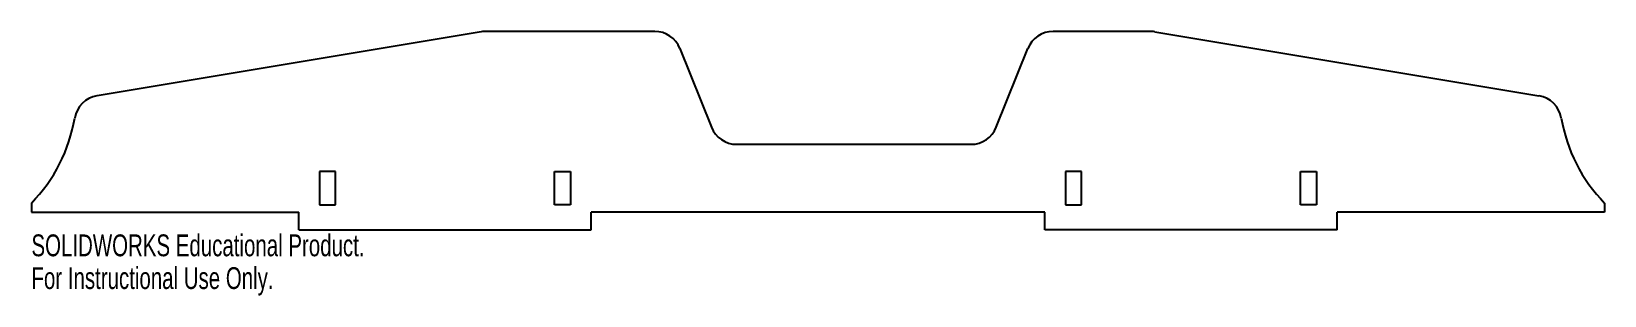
# Model space of a CAD drawing. Header units: millimetres. Extents: x -174 to 174, y 31 to 89.
import ezdxf

# ---------------------------------------------------------------- set-up
doc = ezdxf.new("R2010")
doc.units = ezdxf.units.MM
doc.styles.add('SLDTEXTSTYLE0', font='TXT', dxfattribs={"width": 0.7})

msp = doc.modelspace()

# ---------------------------------------------------------------- linework, layer by layer
at = {"color": 7, "linetype": 'Continuous', "lineweight": 25}
for p, q in [((-74.49, 89.38), (-159.5, 75.21)), ((-36.12, 89.46), (-73.5, 89.46)), ((73.5, 89.46), (52, 89.46)), ((74.49, 89.38), (159.5, 75.21)), ((-30.55, 85.69), (-23.57, 68.23)), ((39.45, 68.23), (46.43, 85.69)), ((-18, 64.46), (33.88, 64.46)), ((-110.25, 58.42), (-110.25, 51.09)), ((-106.73, 58.42), (-110.25, 58.42)), ((-106.73, 51.09), (-106.73, 58.42)), ((-58.27, 58.42), (-54.75, 58.42)), ((-58.27, 51.09), (-58.27, 58.42)), ((-54.75, 58.42), (-54.75, 51.09)), ((54.75, 58.42), (54.75, 51.09)), ((58.27, 58.42), (54.75, 58.42)), ((58.27, 51.09), (58.27, 58.42)), ((106.73, 58.42), (110.25, 58.42)), ((106.73, 51.09), (106.73, 58.42)), ((110.25, 58.42), (110.25, 51.09)), ((-174, 51.46), (-174, 49.46)), ((-174, 49.46), (-114.83, 49.46)), ((-114.83, 45.52), (-114.83, 49.46)), ((-110.25, 51.09), (-106.73, 51.09)), ((-54.75, 51.09), (-58.27, 51.09)), ((-50.17, 45.52), (-50.17, 49.46)), ((50.17, 49.46), (-50.17, 49.46)), ((50.17, 45.52), (50.17, 49.46)), ((54.75, 51.09), (58.27, 51.09)), ((110.25, 51.09), (106.73, 51.09)), ((114.83, 45.52), (114.83, 49.46)), ((174, 49.46), (114.83, 49.46)), ((174, 51.46), (174, 49.46)), ((-114.83, 45.52), (-50.17, 45.52)), ((114.83, 45.52), (50.17, 45.52))]:
    msp.add_line(p, q, dxfattribs=at)
for centre, radius, start, end in [((-73.5, 83.46), 6, 90, 99.4623), ((-36.12, 83.46), 6, 21.8014, 90), ((52, 83.46), 6, 90, 158.1986), ((73.5, 83.46), 6, 80.5377, 90), ((-158.52, 69.29), 6, 99.4623, 170.5978), ((158.52, 69.29), 6, 9.4022, 80.5377), ((-198.97, 75.99), 35, 315.5066, 350.5978), ((198.97, 75.99), 35, 189.4022, 224.4934), ((-18, 70.46), 6, 201.8014, 270), ((33.88, 70.46), 6, 270, 338.1986)]:
    msp.add_arc(centre, radius, start, end, dxfattribs=at)

# ---------------------------------------------------------------- texts
at = {"color": 7, "linetype": 'Continuous', "char_height": 4.8336, "attachment_point": 1, "style": 'SLDTEXTSTYLE0'}
for s, insert in [('SOLIDWORKS Educational Product.', (-174, 44.5)), ('For Instructional Use Only.', (-174, 37.25))]:
    msp.add_mtext(s, dxfattribs=dict(at, insert=insert))

doc.saveas('drawing.dxf')
